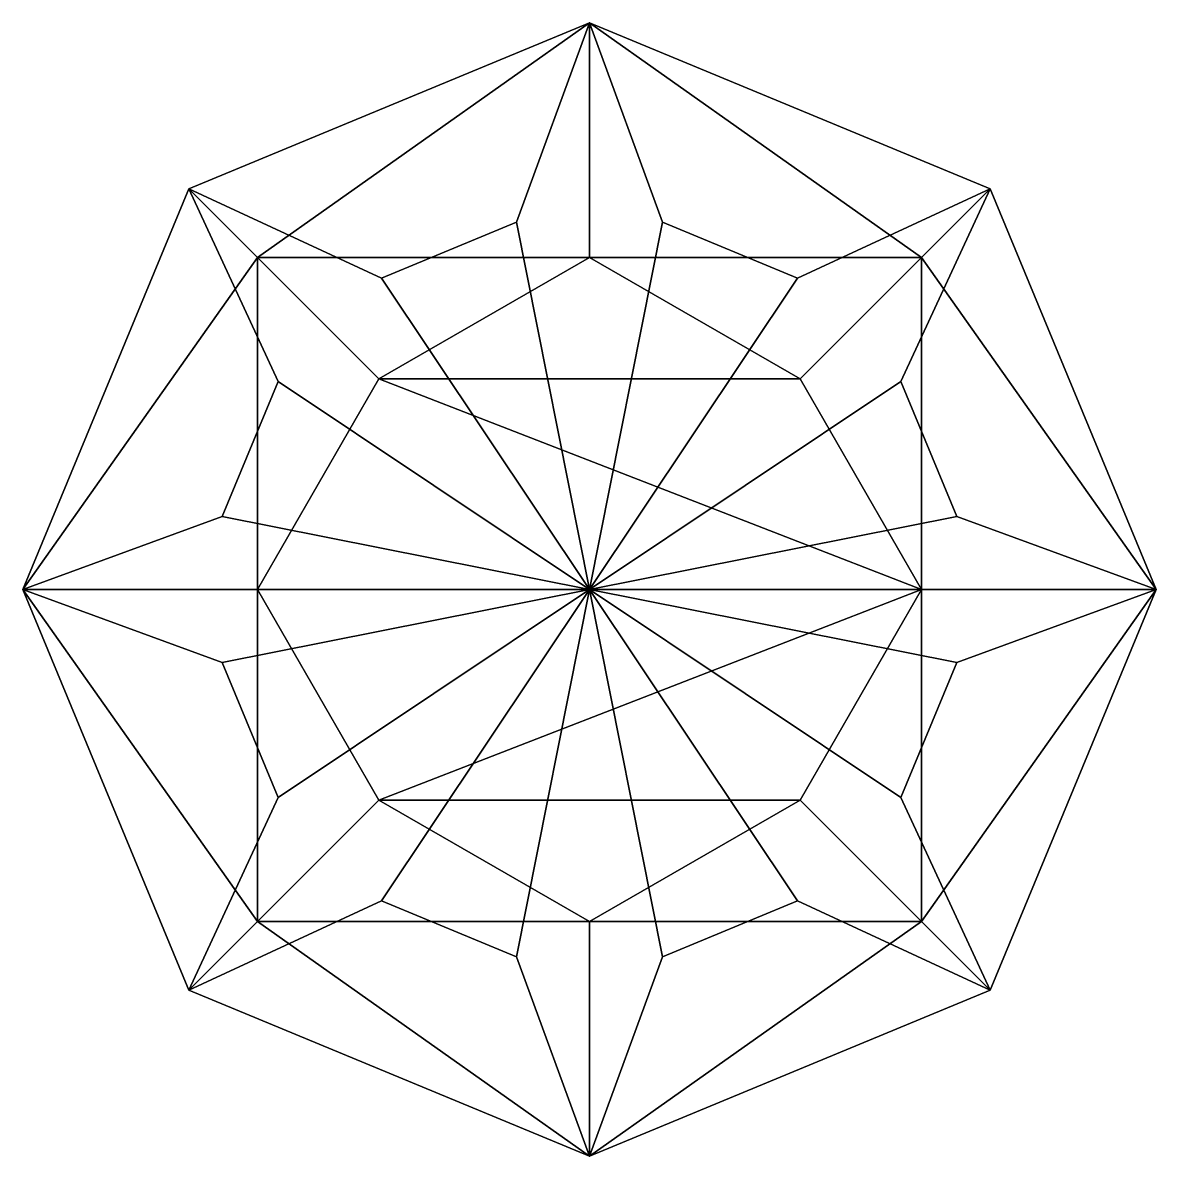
# Model space of a CAD drawing. Extents: x -1.72 to 0.44, y -1.08 to 1.08.
import ezdxf

# ---------------------------------------------------------------- set-up
doc = ezdxf.new("R2010")
doc.units = 0
doc.layers.add('Cylinder', color=15, linetype='CONTINUOUS')

msp = doc.modelspace()

# ---------------------------------------------------------------- linework, layer by layer
at = {"layer": 'Cylinder', "color": 0}
for points in [[(-1.402061, 0.764272, 0.684556), (-1.402061, 0.764272, 0.651003), (-0.637788, 1.080844, 0.651003), (-0.637788, 1.080844, 0.684557)], [(-1.402061, 0.764272, 0.651003), (-1.034435, 0.593622, 0.320136), (-0.777073, 0.700224, 0.320136), (-0.637788, 1.080844, 0.651003)], [(-1.270899, 0.63311, 0.879693), (-1.402061, 0.764272, 0.684556), (-0.637788, 1.080844, 0.684557)], [(-1.270899, 0.63311, 0.879693), (-0.637788, 1.080844, 0.684557), (-0.637788, 0.633374, 0.998575)], [(-0.637788, 1.080844, 0.651003), (-0.777073, 0.700224, 0.320136), (-0.63779, 0.000001, -0.288559), (-0.498505, 0.70023, 0.32014)], [(-0.637788, 1.080844, 0.684557), (-0.637788, 1.080844, 0.651003), (0.126485, 0.764273, 0.651004), (0.126485, 0.764273, 0.684557)], [(-0.637788, 1.080844, 0.651003), (-0.498505, 0.70023, 0.32014), (-0.241141, 0.593626, 0.32014), (0.126485, 0.764273, 0.651004)], [(-0.637788, 1.080844, 0.684557), (0.126485, 0.764273, 0.684557), (-0.004677, 0.63311, 0.879694)], [(-0.637788, 0.633374, 0.998575), (-0.637788, 1.080844, 0.684557), (-0.004677, 0.63311, 0.879694)], [(-1.718633, 0, 0.684556), (-1.718633, 0, 0.651003), (-1.402061, 0.764272, 0.651003), (-1.402061, 0.764272, 0.684556)], [(-1.402061, 0.764272, 0.651003), (-1.718633, 0, 0.651003), (-1.338012, 0.139283, 0.320134), (-1.23141, 0.396644, 0.320134)], [(-1.718633, 0, 0.684556), (-1.402061, 0.764272, 0.684556), (-1.270899, 0.63311, 0.879693)], [(-1.402061, 0.764272, 0.651003), (-1.23141, 0.396644, 0.320134), (-0.63779, 0.000001, -0.288559), (-1.034435, 0.593622, 0.320136)], [(0.126485, 0.764273, 0.651004), (-0.241141, 0.593626, 0.32014), (-0.63779, 0.000001, -0.288559), (-0.04416, 0.39665, 0.320143)], [(0.126485, 0.764273, 0.651004), (-0.04416, 0.39665, 0.320143), (0.062444, 0.139286, 0.320143), (0.443057, 0.000001, 0.651004)], [(-0.004677, 0.63311, 0.879694), (0.126485, 0.764273, 0.684557), (0.443057, 0.000001, 0.684556)], [(0.126485, 0.764273, 0.684557), (0.126485, 0.764273, 0.651004), (0.443057, 0.000001, 0.651004), (0.443057, 0.000001, 0.684556)], [(-1.034435, 0.593622, 0.320136), (-0.63779, 0.000001, -0.288559), (-0.777073, 0.700224, 0.320136)], [(-0.498505, 0.70023, 0.32014), (-0.63779, 0.000001, -0.288559), (-0.241141, 0.593626, 0.32014)], [(-1.271162, -0.000001, 0.998575), (-1.718633, 0, 0.684556), (-1.270899, 0.63311, 0.879693)], [(-1.271162, -0.000001, 0.998575), (-1.270899, 0.63311, 0.879693), (-1.039452, 0.401663, 0.99857)], [(-1.039452, 0.401663, 0.99857), (-1.270899, 0.63311, 0.879693), (-0.637788, 0.633374, 0.998575)], [(-0.637788, 0.633374, 0.998575), (-0.236156, 0.401665, 0.99857), (-1.039452, 0.401663, 0.99857)], [(-0.637788, 0.633374, 0.998575), (-0.004677, 0.63311, 0.879694), (-0.236156, 0.401665, 0.99857)], [(-0.236156, 0.401665, 0.99857), (-0.004677, 0.63311, 0.879694), (-0.004412, 0, 0.998575)], [(-0.004677, 0.63311, 0.879694), (0.443057, 0.000001, 0.684556), (-0.004412, 0, 0.998575)], [(-1.338012, 0.139283, 0.320134), (-0.63779, 0.000001, -0.288559), (-1.23141, 0.396644, 0.320134)], [(-1.039452, 0.401663, 0.99857), (-0.004412, 0, 0.998575), (-1.271162, -0.000001, 0.998575)], [(-0.236156, 0.401665, 0.99857), (-0.004412, 0, 0.998575), (-1.039452, 0.401663, 0.99857)], [(-0.04416, 0.39665, 0.320143), (-0.63779, 0.000001, -0.288559), (0.062444, 0.139286, 0.320143)], [(-1.338014, -0.139283, 0.320136), (-0.63779, 0.000001, -0.288559), (-1.338012, 0.139283, 0.320134), (-1.718633, 0, 0.651003)], [(0.443057, 0.000001, 0.651004), (0.062444, 0.139286, 0.320143), (-0.63779, 0.000001, -0.288559), (0.062446, -0.139285, 0.320145)], [(-1.338014, -0.139283, 0.320136), (-1.718633, 0, 0.651003), (-1.402061, -0.764273, 0.651003), (-1.231411, -0.396645, 0.320136)], [(-1.402061, -0.764273, 0.684557), (-1.402061, -0.764273, 0.651003), (-1.718633, 0, 0.651003), (-1.718633, 0, 0.684556)], [(-1.270898, -0.63311, 0.879694), (-1.402061, -0.764273, 0.684557), (-1.718633, 0, 0.684556)], [(-1.270898, -0.63311, 0.879694), (-1.718633, 0, 0.684556), (-1.271162, -0.000001, 0.998575)], [(-1.402061, -0.764273, 0.651003), (-1.034438, -0.593626, 0.320141), (-0.63779, 0.000001, -0.288559), (-1.231411, -0.396645, 0.320136)], [(-1.231411, -0.396645, 0.320136), (-0.63779, 0.000001, -0.288559), (-1.338014, -0.139283, 0.320136)], [(-1.271162, -0.000001, 0.998575), (-0.004412, 0, 0.998575), (-1.039453, -0.401632, 0.99857)], [(-0.004412, 0, 0.998575), (-0.236157, -0.40163, 0.99857), (-1.039453, -0.401632, 0.99857)], [(-0.777074, -0.70023, 0.320141), (-0.63779, 0.000001, -0.288559), (-1.034438, -0.593626, 0.320141)], [(-0.637788, -1.080844, 0.651004), (-0.498504, -0.700231, 0.320142), (-0.63779, 0.000001, -0.288559), (-0.777074, -0.70023, 0.320141)], [(0.062446, -0.139285, 0.320145), (-0.63779, 0.000001, -0.288559), (-0.044159, -0.39665, 0.320144)], [(0.126485, -0.764272, 0.651004), (-0.044159, -0.39665, 0.320144), (-0.63779, 0.000001, -0.288559), (-0.241139, -0.593627, 0.320142)], [(-0.241139, -0.593627, 0.320142), (-0.63779, 0.000001, -0.288559), (-0.498504, -0.700231, 0.320142)], [(-0.004412, 0, 0.998575), (-0.004677, -0.63311, 0.879693), (-0.236157, -0.40163, 0.99857)], [(0.062446, -0.139285, 0.320145), (-0.044159, -0.39665, 0.320144), (0.126485, -0.764272, 0.651004), (0.443057, 0.000001, 0.651004)], [(0.443057, 0.000001, 0.684556), (0.126485, -0.764272, 0.684556), (-0.004677, -0.63311, 0.879693)], [(-0.004412, 0, 0.998575), (0.443057, 0.000001, 0.684556), (-0.004677, -0.63311, 0.879693)], [(0.443057, 0.000001, 0.684556), (0.443057, 0.000001, 0.651004), (0.126485, -0.764272, 0.651004), (0.126485, -0.764272, 0.684556)], [(-1.039453, -0.401632, 0.99857), (-1.270898, -0.63311, 0.879694), (-1.271162, -0.000001, 0.998575)], [(-0.637787, -0.633376, 0.998574), (-1.270898, -0.63311, 0.879694), (-1.039453, -0.401632, 0.99857)], [(-0.236157, -0.40163, 0.99857), (-0.637787, -0.633376, 0.998574), (-1.039453, -0.401632, 0.99857)], [(-0.236157, -0.40163, 0.99857), (-0.004677, -0.63311, 0.879693), (-0.637787, -0.633376, 0.998574)], [(-0.777074, -0.70023, 0.320141), (-1.034438, -0.593626, 0.320141), (-1.402061, -0.764273, 0.651003), (-0.637788, -1.080844, 0.651004)], [(-0.241139, -0.593627, 0.320142), (-0.498504, -0.700231, 0.320142), (-0.637788, -1.080844, 0.651004), (0.126485, -0.764272, 0.651004)], [(-0.637788, -1.080844, 0.684556), (-1.402061, -0.764273, 0.684557), (-1.270898, -0.63311, 0.879694)], [(-0.637787, -0.633376, 0.998574), (-0.637788, -1.080844, 0.684556), (-1.270898, -0.63311, 0.879694)], [(-0.004677, -0.63311, 0.879693), (0.126485, -0.764272, 0.684556), (-0.637788, -1.080844, 0.684556)], [(-0.004677, -0.63311, 0.879693), (-0.637788, -1.080844, 0.684556), (-0.637787, -0.633376, 0.998574)], [(-0.637788, -1.080844, 0.684556), (-0.637788, -1.080844, 0.651004), (-1.402061, -0.764273, 0.651003), (-1.402061, -0.764273, 0.684557)], [(0.126485, -0.764272, 0.684556), (0.126485, -0.764272, 0.651004), (-0.637788, -1.080844, 0.651004), (-0.637788, -1.080844, 0.684556)]]:
    msp.add_3dface(points, dxfattribs=at)

doc.saveas('drawing.dxf')
